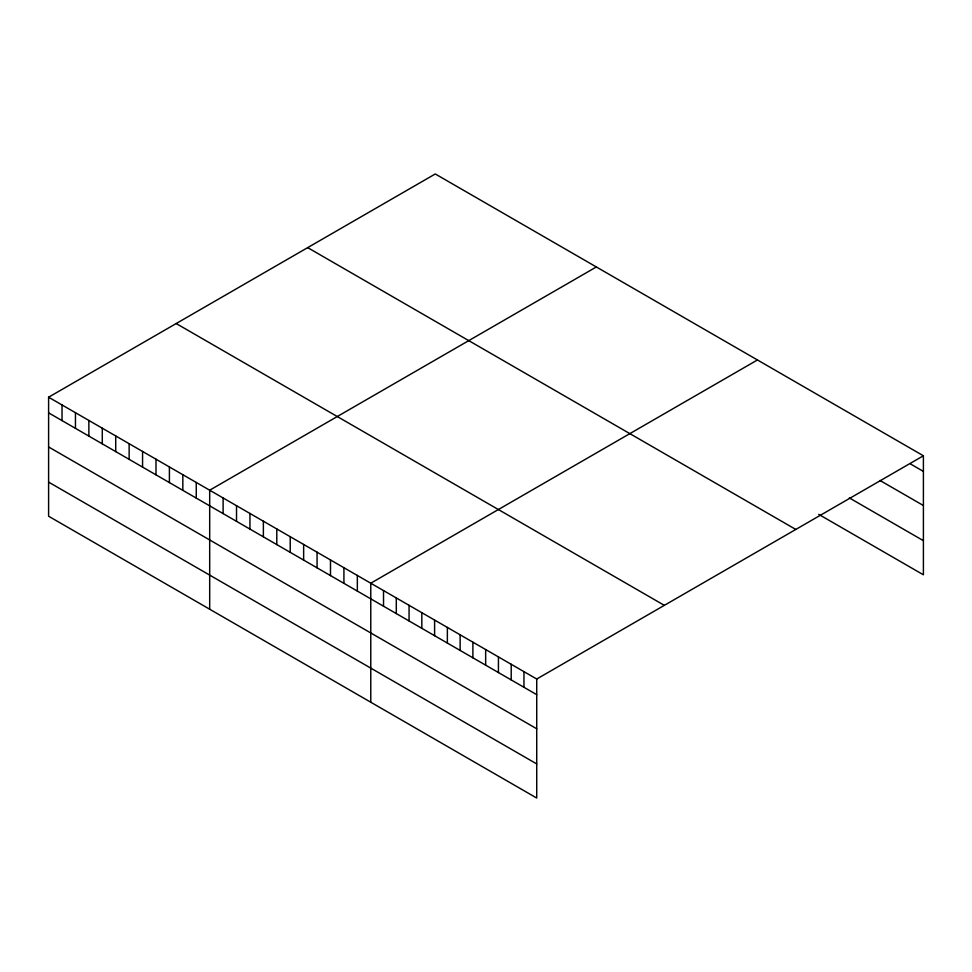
<?xml version="1.0" encoding="UTF-8"?>
<svg xmlns="http://www.w3.org/2000/svg" width="972" height="972" viewBox="0 0 972 972"><rect width="100%" height="100%" fill="white"/><g stroke="black" fill="none" stroke-linecap="round" stroke-linejoin="round"><path stroke-width="1.46" d="M48.6 397.208L536.726 679.027L536.726 798.036L48.6 516.217L48.6 397.208L435.274 173.964L923.4 455.783L923.4 574.792L818.716 514.358M596.358 266.96L209.685 490.204L209.685 609.213M757.431 359.968L370.769 583.212L370.769 702.221M536.726 679.027L923.4 455.783M910.63 464.045L923.4 471.408M880 480.472L923.4 505.525M849.358 497.931L923.4 540.675M307.674 247.629L795.801 529.448M176.199 323.542L664.326 605.349M48.6 412.845L536.726 694.652M48.6 446.95L536.726 728.769M48.6 482.1L536.726 763.919M523.957 671.652L523.957 687.289M511.199 664.289L511.199 679.914M498.429 656.914L498.429 672.551M485.66 649.539L485.66 665.176M472.89 642.176L472.89 657.801M460.133 634.801L460.133 650.438M447.363 627.426L447.363 643.063M434.593 620.063L434.593 635.688M421.824 612.688L421.824 628.325M409.066 605.325L409.066 620.95M396.297 597.95L396.297 613.575M383.527 590.575L383.527 606.212M357.344 575.46L357.344 591.085M343.918 567.709L343.918 583.346M330.492 559.957L330.492 575.594M317.066 552.205L317.066 567.842M303.641 544.454L303.641 560.091M290.227 536.714L290.227 552.339M276.801 528.962L276.801 544.587M263.376 521.211L263.376 536.836M249.95 513.459L249.95 529.096M236.524 505.707L236.524 521.344M223.11 497.956L223.11 513.593M196.259 482.452L196.259 498.089M182.833 474.713L182.833 490.338M169.407 466.961L169.407 482.586M155.994 459.209L155.994 474.846M142.568 451.458L142.568 467.095M129.142 443.706L129.142 459.343M115.717 435.954L115.717 451.591M102.291 428.202L102.291 443.84M88.865 420.463L88.865 436.088M75.452 412.711L75.452 428.336M62.026 404.96L62.026 420.584"/></g></svg>
